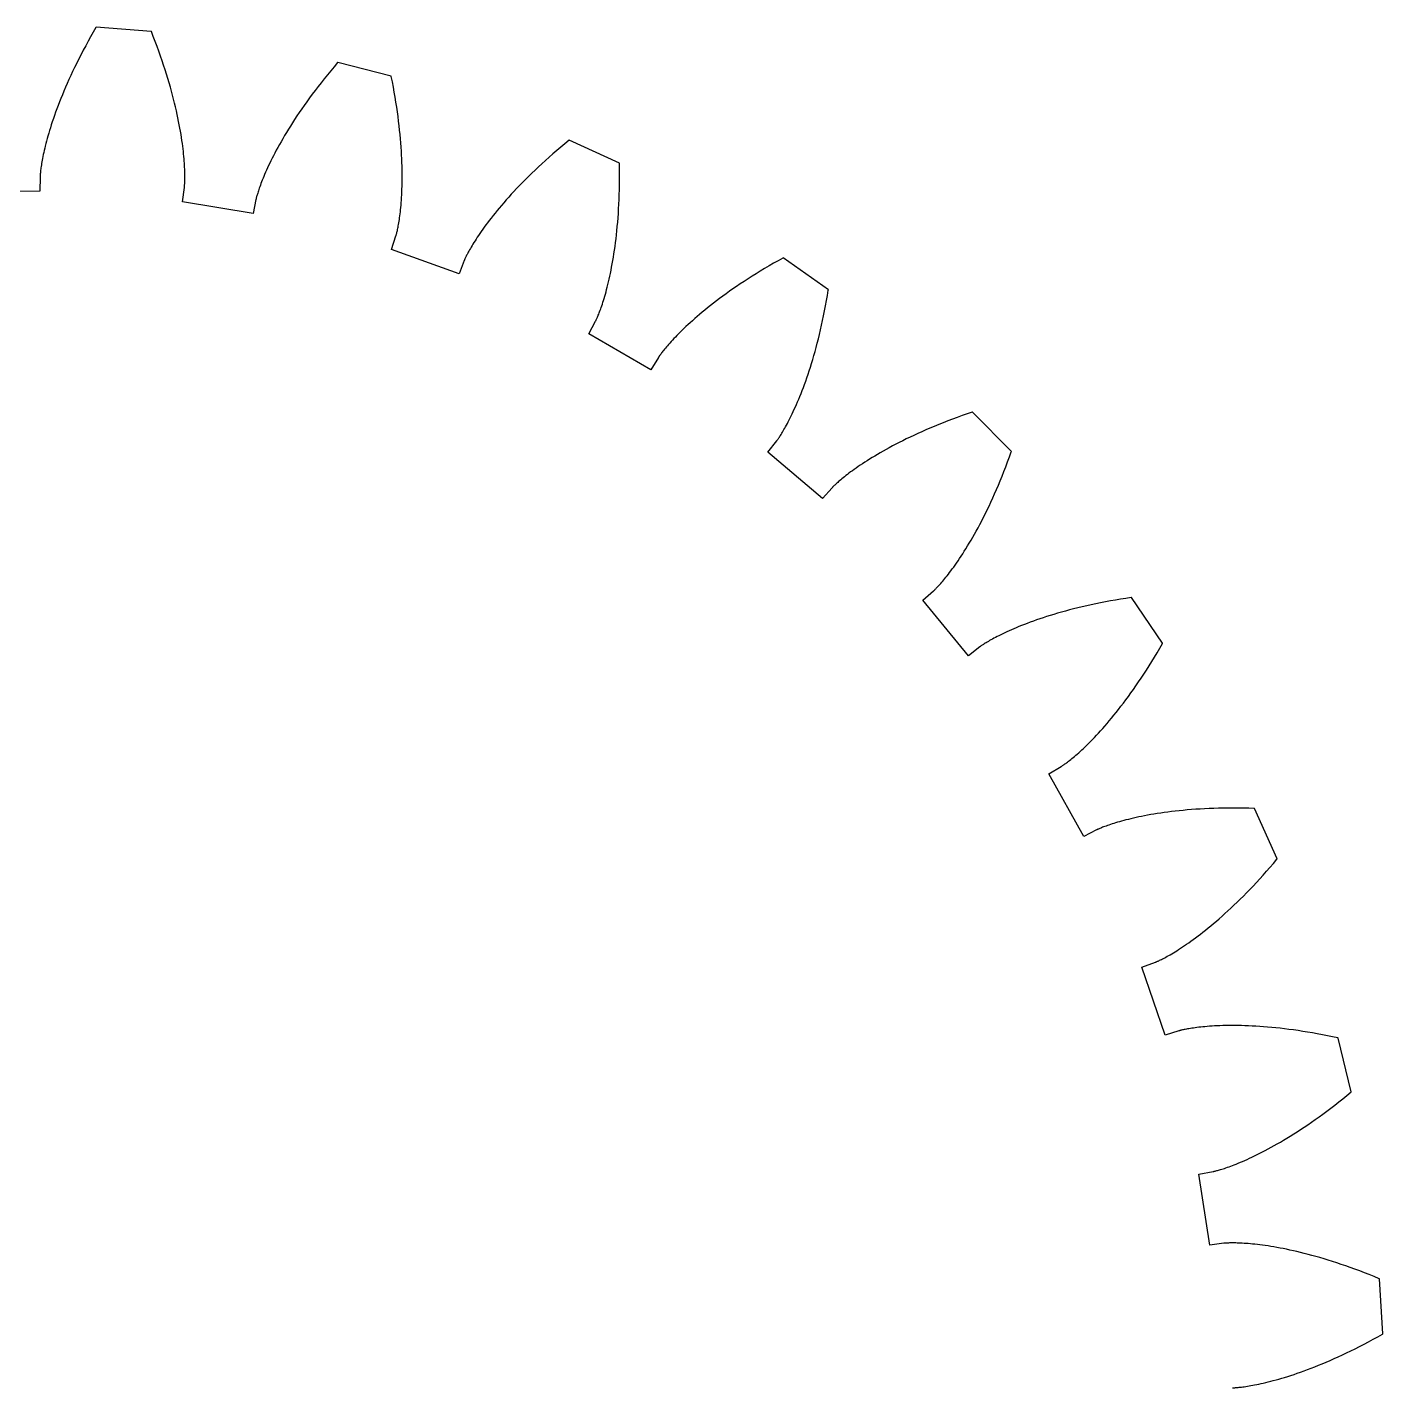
# Model space of a CAD drawing. Header units: metres. Extents: x -37 to 37, y -37 to 36.9.
# Drawn here: x 0.15 to 36.97, y 0 to 36.94 of the extents above; entities that cross this region are included whole.
import ezdxf

# ---------------------------------------------------------------- set-up
doc = ezdxf.new("R2010")
doc.units = ezdxf.units.M
doc.layers.add('1', color=7, linetype='Continuous')

msp = doc.modelspace()

# ---------------------------------------------------------------- linework, layer by layer
at = {"layer": '1'}
for p, q in [((2.017973, 36.944931), (2.013738, 36.937771)), ((3.514806, 36.83268), (2.017973, 36.944931)), ((1.869059, 36.685822), (1.800206, 36.562187)), ((1.940225, 36.811028), (1.869059, 36.685822)), ((2.013738, 36.937771), (1.940225, 36.811028)), ((3.517926, 36.82497), (3.514806, 36.83268)), ((3.571713, 36.688675), (3.517926, 36.82497)), ((3.62341, 36.554256), (3.571713, 36.688675)), ((1.66931, 36.319759), (1.6072, 36.201023)), ((1.733634, 36.440159), (1.66931, 36.319759)), ((1.800206, 36.562187), (1.733634, 36.440159)), ((3.673054, 36.421738), (3.62341, 36.554256)), ((3.72068, 36.291142), (3.673054, 36.421738)), ((3.766328, 36.162498), (3.72068, 36.291142)), ((1.433812, 35.855083), (1.380215, 35.74329)), ((1.489486, 35.968658), (1.433812, 35.855083)), ((1.54727, 36.083981), (1.489486, 35.968658)), ((1.6072, 36.201023), (1.54727, 36.083981)), ((3.810034, 36.035828), (3.766328, 36.162498)), ((3.851837, 35.911156), (3.810034, 36.035828)), ((3.891775, 35.788502), (3.851837, 35.911156)), ((8.481907, 35.87302), (8.389528, 35.762535)), ((8.57687, 35.9846), (8.481907, 35.87302)), ((8.582315, 35.990887), (8.57687, 35.9846)), ((10.03505, 35.613171), (8.582315, 35.990887)), ((1.279106, 35.525135), (1.231523, 35.418835)), ((1.328658, 35.633297), (1.279106, 35.525135)), ((1.380215, 35.74329), (1.328658, 35.633297)), ((3.929887, 35.667896), (3.891775, 35.788502)), ((3.966211, 35.549358), (3.929887, 35.667896)), ((4.000786, 35.432907), (3.966211, 35.549358)), ((8.212415, 35.544998), (8.127626, 35.438023)), ((8.299706, 35.653183), (8.212415, 35.544998)), ((8.389528, 35.762535), (8.299706, 35.653183)), ((10.036743, 35.605026), (10.03505, 35.613171)), ((10.065331, 35.461323), (10.036743, 35.605026)), ((1.100224, 35.111328), (1.060152, 35.012714)), ((1.142119, 35.211906), (1.100224, 35.111328)), ((1.185873, 35.314415), (1.142119, 35.211906)), ((1.231523, 35.418835), (1.185873, 35.314415)), ((4.033652, 35.318565), (4.000786, 35.432907)), ((4.064848, 35.206356), (4.033652, 35.318565)), ((4.094414, 35.096298), (4.064848, 35.206356)), ((7.888, 35.124668), (7.812943, 35.022861)), ((7.965448, 35.227821), (7.888, 35.124668)), ((8.045314, 35.332283), (7.965448, 35.227821)), ((8.127626, 35.438023), (8.045314, 35.332283)), ((10.092196, 35.319832), (10.065331, 35.461323)), ((10.117378, 35.18058), (10.092196, 35.319832)), ((10.140921, 35.043579), (10.117378, 35.18058)), ((0.950491, 34.728848), (0.91733, 34.638306)), ((0.985323, 34.821453), (0.950491, 34.728848)), ((1.021864, 34.916077), (0.985323, 34.821453)), ((1.060152, 35.012714), (1.021864, 34.916077)), ((4.12239, 34.988407), (4.094414, 35.096298)), ((4.148815, 34.88271), (4.12239, 34.988407)), ((4.173731, 34.779217), (4.148815, 34.88271)), ((4.197178, 34.677952), (4.173731, 34.779217)), ((7.669876, 34.823414), (7.601808, 34.725842)), ((7.740244, 34.922432), (7.669876, 34.823414)), ((7.812943, 35.022861), (7.740244, 34.922432)), ((10.162865, 34.908852), (10.140921, 35.043579)), ((10.18325, 34.776409), (10.162865, 34.908852)), ((10.202121, 34.646278), (10.18325, 34.776409)), ((0.827483, 34.379185), (0.800617, 34.297054)), ((0.855865, 34.463448), (0.827483, 34.379185)), ((0.885801, 34.549831), (0.855865, 34.463448)), ((0.91733, 34.638306), (0.885801, 34.549831)), ((4.219197, 34.578934), (4.197178, 34.677952)), ((4.239828, 34.482174), (4.219197, 34.578934)), ((4.259114, 34.387695), (4.239828, 34.482174)), ((4.277095, 34.295509), (4.259114, 34.387695)), ((7.411093, 34.442104), (7.351913, 34.350624)), ((7.472448, 34.535156), (7.411093, 34.442104)), ((7.536009, 34.629745), (7.472448, 34.535156)), ((7.601808, 34.725842), (7.536009, 34.629745)), ((10.219517, 34.518467), (10.202121, 34.646278)), ((10.235481, 34.392994), (10.219517, 34.518467)), ((10.250055, 34.269871), (10.235481, 34.392994)), ((0.707509, 33.990295), (0.687621, 33.919132)), ((0.728712, 34.063686), (0.707509, 33.990295)), ((0.751271, 34.13929), (0.728712, 34.063686)), ((0.775226, 34.217083), (0.751271, 34.13929)), ((0.800617, 34.297054), (0.775226, 34.217083)), ((4.293813, 34.205627), (4.277095, 34.295509)), ((4.309309, 34.118073), (4.293813, 34.205627)), ((4.323626, 34.032856), (4.309309, 34.118073)), ((4.336805, 33.949993), (4.323626, 34.032856)), ((7.136291, 34.001026), (7.087495, 33.917858)), ((7.187099, 34.085922), (7.136291, 34.001026)), ((7.239948, 34.172501), (7.187099, 34.085922)), ((7.294876, 34.26075), (7.239948, 34.172501)), ((7.351913, 34.350624), (7.294876, 34.26075)), ((10.263282, 34.14912), (10.250055, 34.269871)), ((10.275203, 34.030746), (10.263282, 34.14912)), ((10.285862, 33.914772), (10.275203, 34.030746)), ((0.620409, 33.657131), (0.606485, 33.597366)), ((0.635443, 33.719204), (0.620409, 33.657131)), ((0.651629, 33.783577), (0.635443, 33.719204)), ((0.669008, 33.850224), (0.651629, 33.783577)), ((0.687621, 33.919132), (0.669008, 33.850224)), ((4.348888, 33.869492), (4.336805, 33.949993)), ((4.35992, 33.791374), (4.348888, 33.869492)), ((4.369939, 33.715641), (4.35992, 33.791374)), ((4.378992, 33.642307), (4.369939, 33.715641)), ((4.387118, 33.571392), (4.378992, 33.642307)), ((6.952825, 33.678944), (6.911726, 33.602936)), ((6.995797, 33.756786), (6.952825, 33.678944)), ((7.040675, 33.836437), (6.995797, 33.756786)), ((7.087495, 33.917858), (7.040675, 33.836437)), ((10.2953, 33.801201), (10.285862, 33.914772)), ((10.303562, 33.690048), (10.2953, 33.801201)), ((10.31069, 33.581329), (10.303562, 33.690048)), ((14.640353, 33.689804), (14.532449, 33.598248)), ((14.750976, 33.782021), (14.640353, 33.689804)), ((14.864336, 33.874851), (14.750976, 33.782021)), ((14.870816, 33.880066), (14.864336, 33.874851)), ((16.232761, 33.249023), (14.870816, 33.880066)), ((0.543927, 33.288078), (0.536606, 33.244865)), ((0.552065, 33.333694), (0.543927, 33.288078)), ((0.561062, 33.381699), (0.552065, 33.333694)), ((0.570961, 33.432083), (0.561062, 33.381699)), ((0.581803, 33.484829), (0.570961, 33.432083)), ((0.59363, 33.539928), (0.581803, 33.484829)), ((0.606485, 33.597366), (0.59363, 33.539928)), ((4.394363, 33.502899), (4.387118, 33.571392)), ((4.400767, 33.436829), (4.394363, 33.502899)), ((4.406375, 33.373211), (4.400767, 33.436829)), ((4.41123, 33.312038), (4.406375, 33.373211)), ((4.415374, 33.253326), (4.41123, 33.312038)), ((4.418851, 33.197079), (4.415374, 33.253326)), ((6.733066, 33.251263), (6.702447, 33.186783)), ((6.76534, 33.31773), (6.733066, 33.251263)), ((6.799308, 33.386154), (6.76534, 33.31773)), ((6.835003, 33.456512), (6.799308, 33.386154)), ((6.872464, 33.528782), (6.835003, 33.456512)), ((6.911726, 33.602936), (6.872464, 33.528782)), ((10.316727, 33.475056), (10.31069, 33.581329)), ((10.321714, 33.371227), (10.316727, 33.475056)), ((10.3257, 33.269871), (10.321714, 33.371227)), ((10.328722, 33.170982), (10.3257, 33.269871)), ((14.224846, 33.32793), (14.127611, 33.239407)), ((14.324717, 33.417271), (14.224846, 33.32793)), ((14.427243, 33.507389), (14.324717, 33.417271)), ((14.532449, 33.598248), (14.427243, 33.507389)), ((0.495471, 32.885509), (0.489607, 32.496311)), ((0.495605, 32.890514), (0.495471, 32.885509)), ((0.495838, 32.89677), (0.495605, 32.890514)), ((0.496239, 32.905529), (0.495838, 32.89677)), ((0.496853, 32.916782), (0.496239, 32.905529)), ((0.497723, 32.930531), (0.496853, 32.916782)), ((0.498893, 32.94677), (0.497723, 32.930531)), ((0.500405, 32.965492), (0.498893, 32.94677)), ((0.502304, 32.986702), (0.500405, 32.965492)), ((0.504634, 33.01038), (0.502304, 32.986702)), ((0.507436, 33.03653), (0.504634, 33.01038)), ((0.510755, 33.06514), (0.507436, 33.03653)), ((0.514634, 33.096207), (0.510755, 33.06514)), ((0.519115, 33.129719), (0.514634, 33.096207)), ((0.524242, 33.165672), (0.519115, 33.129719)), ((0.530058, 33.204056), (0.524242, 33.165672)), ((0.536606, 33.244865), (0.530058, 33.204056)), ((4.421705, 33.143303), (4.418851, 33.197079)), ((4.423978, 33.09201), (4.421705, 33.143303)), ((4.425715, 33.043201), (4.423978, 33.09201)), ((4.426959, 32.99688), (4.425715, 33.043201)), ((4.427753, 32.953056), (4.426959, 32.99688)), ((4.428141, 32.911728), (4.427753, 32.953056)), ((4.428167, 32.872906), (4.428141, 32.911728)), ((6.572875, 32.894936), (6.5514, 32.842831)), ((6.59578, 32.949154), (6.572875, 32.894936)), ((6.620151, 33.00547), (6.59578, 32.949154)), ((6.646027, 33.063858), (6.620151, 33.00547)), ((6.673447, 33.12431), (6.646027, 33.063858)), ((6.702447, 33.186783), (6.673447, 33.12431)), ((10.330829, 33.074577), (10.328722, 33.170982)), ((10.33206, 32.980659), (10.330829, 33.074577)), ((10.332459, 32.88924), (10.33206, 32.980659)), ((10.332073, 32.800327), (10.332459, 32.88924)), ((13.76458, 32.894276), (13.680183, 32.810425)), ((13.851498, 32.979137), (13.76458, 32.894276)), ((13.94096, 33.064972), (13.851498, 32.979137)), ((14.03299, 33.151741), (13.94096, 33.064972)), ((14.127611, 33.239407), (14.03299, 33.151741)), ((16.232973, 33.240707), (16.232761, 33.249023)), ((16.235441, 33.094208), (16.232973, 33.240707)), ((16.23661, 32.950195), (16.235441, 33.094208)), ((16.236523, 32.808681), (16.23661, 32.950195)), ((4.362582, 32.205868), (4.414831, 32.591583)), ((4.414831, 32.591583), (4.415445, 32.596554)), ((4.415445, 32.596554), (4.416148, 32.602776)), ((4.416148, 32.602776), (4.417058, 32.611496)), ((4.417058, 32.611496), (4.418129, 32.622715)), ((4.418129, 32.622715), (4.419319, 32.63644)), ((4.419319, 32.63644), (4.420585, 32.652672)), ((4.420585, 32.652672), (4.421882, 32.671413)), ((4.421882, 32.671413), (4.423166, 32.692665)), ((4.423166, 32.692665), (4.424395, 32.716427)), ((4.424395, 32.716427), (4.425524, 32.742702)), ((4.425524, 32.742702), (4.426509, 32.771484)), ((4.426509, 32.771484), (4.427308, 32.802784)), ((4.427308, 32.802784), (4.427875, 32.836594)), ((4.427875, 32.836594), (4.428167, 32.872906)), ((6.437777, 32.539082), (6.426312, 32.504623)), ((6.450353, 32.575809), (6.437777, 32.539082)), ((6.464082, 32.614792), (6.450353, 32.575809)), ((6.479002, 32.656006), (6.464082, 32.614792)), ((6.495154, 32.699436), (6.479002, 32.656006)), ((6.512578, 32.745064), (6.495154, 32.699436)), ((6.531313, 32.792866), (6.512578, 32.745064)), ((6.5514, 32.842831), (6.531313, 32.792866)), ((10.323537, 32.469841), (10.326632, 32.548676)), ((10.326632, 32.548676), (10.329116, 32.630035)), ((10.329116, 32.630035), (10.330944, 32.713921)), ((10.330944, 32.713921), (10.332073, 32.800327)), ((13.441871, 32.565304), (13.367307, 32.485859)), ((13.518853, 32.645901), (13.441871, 32.565304)), ((13.598283, 32.727623), (13.518853, 32.645901)), ((13.680183, 32.810425), (13.598283, 32.727623)), ((16.22917, 32.399246), (16.232759, 32.533199)), ((16.232759, 32.533199), (16.235226, 32.669682)), ((16.235226, 32.669682), (16.236523, 32.808681)), ((0.489607, 32.496311), (-1.458106, 32.467274)), ((6.284179, 31.886662), (4.362582, 32.205868)), ((6.359442, 32.268555), (6.284179, 31.886662)), ((6.360468, 32.27346), (6.359442, 32.268555)), ((6.361814, 32.279575), (6.360468, 32.27346)), ((6.363773, 32.28812), (6.361814, 32.279575)), ((6.366386, 32.29908), (6.363773, 32.28812)), ((6.369697, 32.312454), (6.366386, 32.29908)), ((6.373747, 32.32822), (6.369697, 32.312454)), ((6.378579, 32.346375), (6.373747, 32.32822)), ((6.384234, 32.366901), (6.378579, 32.346375)), ((6.390754, 32.389786), (6.384234, 32.366901)), ((6.398181, 32.415012), (6.390754, 32.389786)), ((6.406555, 32.44257), (6.398181, 32.415012)), ((6.415919, 32.472446), (6.406555, 32.44257)), ((6.426312, 32.504623), (6.415919, 32.472446)), ((10.300422, 32.113701), (10.305917, 32.179852)), ((10.305917, 32.179852), (10.311019, 32.248535)), ((10.311019, 32.248535), (10.315685, 32.319763)), ((10.315685, 32.319763), (10.319873, 32.393536)), ((10.319873, 32.393536), (10.323537, 32.469841)), ((13.092727, 32.180382), (13.029865, 32.107262)), ((13.157876, 32.254837), (13.092727, 32.180382)), ((13.225336, 32.330589), (13.157876, 32.254837)), ((13.295138, 32.407612), (13.225336, 32.330589)), ((13.367307, 32.485859), (13.295138, 32.407612)), ((16.218796, 32.138973), (16.224501, 32.267838)), ((16.224501, 32.267838), (16.22917, 32.399246)), ((10.261689, 31.770277), (10.268612, 31.821154)), ((10.268612, 31.821154), (10.275406, 31.874575)), ((10.275406, 31.874575), (10.282028, 31.930538)), ((10.282028, 31.930538), (10.288434, 31.989046)), ((10.288434, 31.989046), (10.29458, 32.050102)), ((10.29458, 32.050102), (10.300422, 32.113701)), ((12.800689, 31.828783), (12.748816, 31.762831)), ((12.854699, 31.896233), (12.800689, 31.828783)), ((12.910879, 31.965153), (12.854699, 31.896233)), ((12.969258, 32.035507), (12.910879, 31.965153)), ((13.029865, 32.107262), (12.969258, 32.035507)), ((16.195908, 31.767746), (16.204454, 31.888922)), ((16.204454, 31.888922), (16.212099, 32.012665)), ((16.212099, 32.012665), (16.218796, 32.138973)), ((10.195037, 31.400656), (10.200839, 31.426306)), ((10.200839, 31.426306), (10.206947, 31.454451)), ((10.206947, 31.454451), (10.213323, 31.485106)), ((10.213323, 31.485106), (10.219916, 31.518269)), ((10.219916, 31.518269), (10.226688, 31.553947)), ((10.226688, 31.553947), (10.233595, 31.592152)), ((10.233595, 31.592152), (10.240593, 31.632883)), ((10.240593, 31.632883), (10.247636, 31.676144)), ((10.247636, 31.676144), (10.254683, 31.721941)), ((10.254683, 31.721941), (10.261689, 31.770277)), ((12.520466, 31.456686), (12.480777, 31.400394)), ((12.562106, 31.514662), (12.520466, 31.456686)), ((12.60573, 31.574299), (12.562106, 31.514662)), ((12.651369, 31.635561), (12.60573, 31.574299)), ((12.699054, 31.698414), (12.651369, 31.635561)), ((12.748816, 31.762831), (12.699054, 31.698414)), ((16.153572, 31.308863), (16.165289, 31.419703)), ((16.165289, 31.419703), (16.176281, 31.533133)), ((16.176281, 31.533133), (16.186501, 31.649149)), ((16.186501, 31.649149), (16.195908, 31.767746)), ((10.043053, 30.909338), (10.163335, 31.279528)), ((10.163335, 31.279528), (10.164826, 31.284309)), ((10.164826, 31.284309), (10.16663, 31.290304)), ((10.16663, 31.290304), (10.169081, 31.298721)), ((10.169081, 31.298721), (10.172138, 31.309568)), ((10.172138, 31.309568), (10.17576, 31.322861)), ((10.17576, 31.322861), (10.179903, 31.338604)), ((10.179903, 31.338604), (10.184525, 31.356813)), ((10.184525, 31.356813), (10.189585, 31.377495)), ((10.189585, 31.377495), (10.195037, 31.400656)), ((12.254776, 31.055967), (12.229486, 31.014185)), ((12.281746, 31.099659), (12.254776, 31.055967)), ((12.310431, 31.145235), (12.281746, 31.099659)), ((12.340865, 31.192665), (12.310431, 31.145235)), ((12.373082, 31.241922), (12.340865, 31.192665)), ((12.407118, 31.292984), (12.373082, 31.241922)), ((12.443004, 31.345814), (12.407118, 31.292984)), ((12.480777, 31.400394), (12.443004, 31.345814)), ((16.114504, 30.991924), (16.128136, 31.094973)), ((16.128136, 31.094973), (16.141172, 31.200619)), ((16.141172, 31.200619), (16.153572, 31.308863)), ((11.876774, 30.252144), (10.043053, 30.909338)), ((12.043747, 30.670614), (12.036946, 30.655823)), ((12.051743, 30.687614), (12.043747, 30.670614)), ((12.060972, 30.7068), (12.051743, 30.687614)), ((12.071473, 30.728153), (12.060972, 30.7068)), ((12.083284, 30.75165), (12.071473, 30.728153)), ((12.096445, 30.777267), (12.083284, 30.75165)), ((12.110993, 30.804993), (12.096445, 30.777267)), ((12.126965, 30.834795), (12.110993, 30.804993)), ((12.144398, 30.866653), (12.126965, 30.834795)), ((12.16333, 30.900547), (12.144398, 30.866653)), ((12.183799, 30.936451), (12.16333, 30.900547)), ((12.205837, 30.974337), (12.183799, 30.936451)), ((12.229486, 31.014185), (12.205837, 30.974337)), ((16.054945, 30.605785), (16.070503, 30.698414)), ((16.070503, 30.698414), (16.085644, 30.793644)), ((16.085644, 30.793644), (16.100327, 30.891485)), ((16.100327, 30.891485), (16.114504, 30.991924)), ((20.674047, 30.67634), (20.545933, 30.605242)), ((20.681355, 30.680313), (20.674047, 30.67634)), ((21.908735, 29.816225), (20.681355, 30.680313)), ((12.019018, 30.614462), (11.876774, 30.252144)), ((12.020903, 30.619102), (12.019018, 30.614462)), ((12.023319, 30.62488), (12.020903, 30.619102)), ((12.026772, 30.632936), (12.023319, 30.62488)), ((12.031301, 30.643257), (12.026772, 30.632936)), ((12.036946, 30.655823), (12.031301, 30.643257)), ((15.989441, 30.261322), (16.006218, 30.343533)), ((16.006218, 30.343533), (16.022758, 30.428347)), ((16.022758, 30.428347), (16.039015, 30.515762)), ((16.039015, 30.515762), (16.054945, 30.605785)), ((20.061396, 30.322466), (19.947178, 30.252392)), ((20.178366, 30.39283), (20.061396, 30.322466)), ((20.298105, 30.463442), (20.178366, 30.39283)), ((20.420622, 30.53426), (20.298105, 30.463442)), ((20.545933, 30.605242), (20.420622, 30.53426)), ((15.903516, 29.889185), (15.920826, 29.958435)), ((15.920826, 29.958435), (15.938118, 30.030272)), ((15.938118, 30.030272), (15.955348, 30.104696)), ((15.955348, 30.104696), (15.972469, 30.181711)), ((15.972469, 30.181711), (15.989441, 30.261322)), ((19.51755, 29.975872), (19.416878, 29.907892)), ((19.620901, 30.044352), (19.51755, 29.975872)), ((19.726946, 30.113295), (19.620901, 30.044352)), ((19.835699, 30.182655), (19.726946, 30.113295)), ((19.947178, 30.252392), (19.835699, 30.182655)), ((15.801702, 29.52759), (15.81821, 29.581472)), ((15.81821, 29.581472), (15.83496, 29.637897)), ((15.83496, 29.637897), (15.85191, 29.696875)), ((15.85191, 29.696875), (15.869013, 29.758408)), ((15.869013, 29.758408), (15.886231, 29.822512)), ((15.886231, 29.822512), (15.903516, 29.889185)), ((18.953062, 29.576975), (18.868082, 29.512871)), ((19.040613, 29.641827), (18.953062, 29.576975)), ((19.130751, 29.707384), (19.040613, 29.641827)), ((19.223495, 29.773609), (19.130751, 29.707384)), ((19.318865, 29.840458), (19.223495, 29.773609)), ((19.416878, 29.907892), (19.318865, 29.840458)), ((21.859165, 29.521513), (21.883728, 29.66342)), ((21.883728, 29.66342), (21.907459, 29.808006)), ((21.907459, 29.808006), (21.908735, 29.816225)), ((15.671073, 29.155466), (15.683483, 29.186918)), ((15.683483, 29.186918), (15.696517, 29.220816)), ((15.696517, 29.220816), (15.710134, 29.257172)), ((15.710134, 29.257172), (15.724292, 29.296)), ((15.724292, 29.296), (15.738947, 29.337307)), ((15.738947, 29.337307), (15.754059, 29.381111)), ((15.754059, 29.381111), (15.769583, 29.427418)), ((15.769583, 29.427418), (15.785478, 29.47624)), ((15.785478, 29.47624), (15.801702, 29.52759)), ((18.480997, 29.204933), (18.410994, 29.146133)), ((18.553442, 29.264713), (18.480997, 29.204933)), ((18.628349, 29.325432), (18.553442, 29.264713)), ((18.705748, 29.387062), (18.628349, 29.325432)), ((18.785648, 29.449551), (18.705748, 29.387062)), ((18.868082, 29.512871), (18.785648, 29.449551)), ((21.780918, 29.111906), (21.807714, 29.245752)), ((21.807714, 29.245752), (21.833811, 29.38229)), ((21.833811, 29.38229), (21.859165, 29.521513)), ((15.400733, 28.619354), (15.585181, 28.962116)), ((15.585181, 28.962116), (15.587503, 28.966555)), ((15.587503, 28.966555), (15.590348, 28.972134)), ((15.590348, 28.972134), (15.594263, 28.979977)), ((15.594263, 28.979977), (15.599208, 28.990105)), ((15.599208, 28.990105), (15.605145, 29.002535)), ((15.605145, 29.002535), (15.612033, 29.017286)), ((15.612033, 29.017286), (15.619832, 29.034376)), ((15.619832, 29.034376), (15.628503, 29.053823)), ((15.628503, 29.053823), (15.638002, 29.075638)), ((15.638002, 29.075638), (15.648292, 29.09984)), ((15.648292, 29.09984), (15.659328, 29.126442)), ((15.659328, 29.126442), (15.671073, 29.155466)), ((18.096804, 28.868176), (18.040958, 28.816048)), ((18.154945, 28.921505), (18.096804, 28.868176)), ((18.21541, 28.976002), (18.154945, 28.921505)), ((18.278223, 29.03163), (18.21541, 28.976002)), ((18.34341, 29.088354), (18.278223, 29.03163)), ((18.410994, 29.146133), (18.34341, 29.088354)), ((21.696787, 28.726507), (21.72541, 28.852282)), ((21.72541, 28.852282), (21.753468, 28.980747)), ((21.753468, 28.980747), (21.780918, 29.111906)), ((17.087637, 27.6453), (15.400733, 28.619354)), ((17.712208, 28.487839), (17.673794, 28.446606)), ((17.752703, 28.530554), (17.712208, 28.487839)), ((17.795307, 28.574717), (17.752703, 28.530554)), ((17.84005, 28.620291), (17.795307, 28.574717)), ((17.886961, 28.66725), (17.84005, 28.620291)), ((17.936064, 28.715549), (17.886961, 28.66725)), ((17.987387, 28.76516), (17.936064, 28.715549)), ((18.040958, 28.816048), (17.987387, 28.76516)), ((21.607983, 28.365335), (21.638029, 28.483036)), ((21.638029, 28.483036), (21.667645, 28.603426)), ((21.667645, 28.603426), (21.696787, 28.726507)), ((17.364202, 28.078896), (17.350058, 28.059761)), ((17.38002, 28.099905), (17.364202, 28.078896)), ((17.397543, 28.122763), (17.38002, 28.099905)), ((17.416807, 28.147444), (17.397543, 28.122763)), ((17.437843, 28.173914), (17.416807, 28.147444)), ((17.460686, 28.202148), (17.437843, 28.173914)), ((17.485365, 28.232117), (17.460686, 28.202148)), ((17.511915, 28.263788), (17.485365, 28.232117)), ((17.540365, 28.297131), (17.511915, 28.263788)), ((17.570747, 28.332117), (17.540365, 28.297131)), ((17.603092, 28.368711), (17.570747, 28.332117)), ((17.637432, 28.406885), (17.603092, 28.368711)), ((17.673794, 28.446606), (17.637432, 28.406885)), ((21.515709, 28.028351), (21.546778, 28.137995)), ((21.546778, 28.137995), (21.577551, 28.250322)), ((21.577551, 28.250322), (21.607983, 28.365335)), ((17.29229, 27.976398), (17.087637, 27.6453)), ((17.294973, 27.980627), (17.29229, 27.976398)), ((17.298382, 27.98588), (17.294973, 27.980627)), ((17.303219, 27.993191), (17.298382, 27.98588)), ((17.309517, 28.002537), (17.303219, 27.993191)), ((17.317314, 28.013893), (17.309517, 28.002537)), ((17.326649, 28.027233), (17.317314, 28.013893)), ((17.337551, 28.04253), (17.326649, 28.027233)), ((17.350058, 28.059761), (17.337551, 28.04253)), ((21.389359, 27.616516), (21.421169, 27.715473)), ((21.421169, 27.715473), (21.45286, 27.817093)), ((21.45286, 27.817093), (21.484388, 27.921385)), ((21.484388, 27.921385), (21.515709, 28.028351)), ((21.293655, 27.335579), (21.325556, 27.426575)), ((21.325556, 27.426575), (21.357475, 27.520222)), ((21.357475, 27.520222), (21.389359, 27.616516)), ((21.135851, 26.919985), (21.167038, 26.997879)), ((21.167038, 26.997879), (21.198456, 27.078377)), ((21.198456, 27.078377), (21.230059, 27.161486)), ((21.230059, 27.161486), (21.261808, 27.247217)), ((21.261808, 27.247217), (21.293655, 27.335579)), ((20.984859, 26.56917), (21.014256, 26.634216)), ((21.014256, 26.634216), (21.044096, 26.701811)), ((21.044096, 26.701811), (21.074339, 26.771963)), ((21.074339, 26.771963), (21.104937, 26.844683)), ((21.104937, 26.844683), (21.135851, 26.919985)), ((20.794983, 26.183939), (20.820116, 26.231567)), ((20.820116, 26.231567), (20.84598, 26.281635)), ((20.84598, 26.281635), (20.872536, 26.334164)), ((20.872536, 26.334164), (20.899744, 26.389166)), ((20.899744, 26.389166), (20.927559, 26.446655)), ((20.927559, 26.446655), (20.955948, 26.506657)), ((20.955948, 26.506657), (20.984859, 26.56917)), ((25.153288, 26.253073), (25.028393, 26.204519)), ((25.280943, 26.301418), (25.153288, 26.253073)), ((25.411366, 26.349518), (25.280943, 26.301418)), ((25.544559, 26.397322), (25.411366, 26.349518)), ((25.680531, 26.444786), (25.544559, 26.397322)), ((25.819281, 26.491867), (25.680531, 26.444786)), ((25.827181, 26.494471), (25.819281, 26.491867)), ((26.880547, 25.425112), (25.827181, 26.494471)), ((20.592793, 25.838083), (20.608402, 25.862288)), ((20.608402, 25.862288), (20.625141, 25.888748)), ((20.625141, 25.888748), (20.642967, 25.917479)), ((20.642967, 25.917479), (20.661844, 25.948503)), ((20.661844, 25.948503), (20.681734, 25.981844)), ((20.681734, 25.981844), (20.702599, 26.017521)), ((20.702599, 26.017521), (20.724392, 26.055548)), ((20.724392, 26.055548), (20.747084, 26.095949)), ((20.747084, 26.095949), (20.770626, 26.138739)), ((20.770626, 26.138739), (20.794983, 26.183939)), ((24.23085, 25.862648), (24.127771, 25.814049)), ((24.336622, 25.911394), (24.23085, 25.862648)), ((24.445101, 25.960245), (24.336622, 25.911394)), ((24.556295, 26.009155), (24.445101, 25.960245)), ((24.670214, 26.058083), (24.556295, 26.009155)), ((24.786863, 26.106981), (24.670214, 26.058083)), ((24.906254, 26.155809), (24.786863, 26.106981)), ((25.028393, 26.204519), (24.906254, 26.155809)), ((20.263418, 25.409521), (20.506105, 25.713842)), ((20.506105, 25.713842), (20.509184, 25.717794)), ((20.509184, 25.717794), (20.512978, 25.722775)), ((20.512978, 25.722775), (20.51823, 25.729794)), ((20.51823, 25.729794), (20.524904, 25.738874)), ((20.524904, 25.738874), (20.532965, 25.750046)), ((20.532965, 25.750046), (20.542376, 25.76333)), ((20.542376, 25.76333), (20.553102, 25.778753)), ((20.553102, 25.778753), (20.565105, 25.796339)), ((20.565105, 25.796339), (20.578348, 25.816107)), ((20.578348, 25.816107), (20.592793, 25.838083)), ((23.565245, 25.527943), (23.480698, 25.481573)), ((23.652401, 25.57476), (23.565245, 25.527943)), ((23.742178, 25.621979), (23.652401, 25.57476)), ((23.834593, 25.669561), (23.742178, 25.621979)), ((23.929653, 25.717463), (23.834593, 25.669561)), ((24.027376, 25.765638), (23.929653, 25.717463)), ((24.127771, 25.814049), (24.027376, 25.765638)), ((21.749292, 24.149914), (20.263418, 25.409521)), ((22.896338, 25.131626), (22.834541, 25.09112)), ((22.960594, 25.172945), (22.896338, 25.131626)), ((23.027323, 25.215034), (22.960594, 25.172945)), ((23.096546, 25.25786), (23.027323, 25.215034)), ((23.168285, 25.301378), (23.096546, 25.25786)), ((23.242552, 25.345551), (23.168285, 25.301378)), ((23.319366, 25.390335), (23.242552, 25.345551)), ((23.398743, 25.43569), (23.319366, 25.390335)), ((23.480698, 25.481573), (23.398743, 25.43569)), ((26.729345, 25.011528), (26.77915, 25.143988)), ((26.77915, 25.143988), (26.828657, 25.279228)), ((26.828657, 25.279228), (26.877823, 25.417253)), ((26.877823, 25.417253), (26.880547, 25.425112)), ((22.385635, 24.769663), (22.347275, 24.739431)), ((22.426237, 24.80109), (22.385635, 24.769663)), ((22.469107, 24.833681), (22.426237, 24.80109)), ((22.514267, 24.867393), (22.469107, 24.833681)), ((22.561737, 24.902189), (22.514267, 24.867393)), ((22.611544, 24.938036), (22.561737, 24.902189)), ((22.663704, 24.974888), (22.611544, 24.938036)), ((22.718246, 25.012716), (22.663704, 24.974888)), ((22.775185, 25.051472), (22.718246, 25.012716)), ((22.834541, 25.09112), (22.775185, 25.051472)), ((26.578594, 24.630783), (26.629023, 24.754932)), ((26.629023, 24.754932), (26.679287, 24.881845)), ((26.679287, 24.881845), (26.729345, 25.011528)), ((22.009775, 24.43915), (21.749292, 24.149914)), ((22.01317, 24.442831), (22.009775, 24.43915)), ((22.017464, 24.447392), (22.01317, 24.442831)), ((22.023527, 24.453722), (22.017464, 24.447392)), ((22.031393, 24.461792), (22.023527, 24.453722)), ((22.041094, 24.471573), (22.031393, 24.461792)), ((22.052658, 24.483032), (22.041094, 24.471573)), ((22.066118, 24.496138), (22.052658, 24.483032)), ((22.081501, 24.510859), (22.066118, 24.496138)), ((22.098833, 24.527159), (22.081501, 24.510859)), ((22.118149, 24.545006), (22.098833, 24.527159)), ((22.139471, 24.564367), (22.118149, 24.545006)), ((22.162834, 24.585213), (22.139471, 24.564367)), ((22.188259, 24.607502), (22.162834, 24.585213)), ((22.215775, 24.631205), (22.188259, 24.607502)), ((22.245409, 24.656284), (22.215775, 24.631205)), ((22.277187, 24.682707), (22.245409, 24.656284)), ((22.311134, 24.710432), (22.277187, 24.682707)), ((22.347275, 24.739431), (22.311134, 24.710432)), ((26.426777, 24.274851), (26.477428, 24.390751)), ((26.477428, 24.390751), (26.528049, 24.509394)), ((26.528049, 24.509394), (26.578594, 24.630783)), ((26.275082, 23.943508), (26.32556, 24.051239)), ((26.32556, 24.051239), (26.376141, 24.161684)), ((26.376141, 24.161684), (26.426777, 24.274851)), ((26.124683, 23.636492), (26.174601, 23.736147)), ((26.174601, 23.736147), (26.224747, 23.838482)), ((26.224747, 23.838482), (26.275082, 23.943508)), ((25.928177, 23.264437), (25.976744, 23.353491)), ((25.976744, 23.353491), (26.025713, 23.445177)), ((26.025713, 23.445177), (26.075039, 23.539507)), ((26.075039, 23.539507), (26.124683, 23.636492)), ((25.69282, 22.858086), (25.738754, 22.934217)), ((25.738754, 22.934217), (25.785301, 23.012901)), ((25.785301, 23.012901), (25.832415, 23.094156)), ((25.832415, 23.094156), (25.880051, 23.177994)), ((25.880051, 23.177994), (25.928177, 23.264437)), ((25.473703, 22.515135), (25.515985, 22.57876)), ((25.515985, 22.57876), (25.559076, 22.644848)), ((25.559076, 22.644848), (25.60294, 22.713419)), ((25.60294, 22.713419), (25.647533, 22.784492)), ((25.647533, 22.784492), (25.69282, 22.858086)), ((25.203745, 22.137087), (25.239252, 22.184029)), ((25.239252, 22.184029), (25.275845, 22.23329)), ((25.275845, 22.23329), (25.313478, 22.284889)), ((25.313478, 22.284889), (25.352123, 22.338856)), ((25.352123, 22.338856), (25.391733, 22.395203)), ((25.391733, 22.395203), (25.432272, 22.453955)), ((25.432272, 22.453955), (25.473703, 22.515135)), ((24.916302, 21.789946), (24.938972, 21.815031)), ((24.938972, 21.815031), (24.963085, 21.842186)), ((24.963085, 21.842186), (24.988609, 21.871439)), ((24.988609, 21.871439), (25.015507, 21.902817)), ((25.015507, 21.902817), (25.043741, 21.936342)), ((25.043741, 21.936342), (25.073282, 21.972042)), ((25.073282, 21.972042), (25.104086, 22.009941)), ((25.104086, 22.009941), (25.136124, 22.050066)), ((25.136124, 22.050066), (25.169355, 22.09244)), ((25.169355, 22.09244), (25.203745, 22.137087)), ((24.474823, 21.383009), (24.767948, 21.639105)), ((24.767948, 21.639105), (24.771683, 21.642445)), ((24.771683, 21.642445), (24.776306, 21.646667)), ((24.776306, 21.646667), (24.782726, 21.652636)), ((24.782726, 21.652636), (24.790915, 21.660379)), ((24.790915, 21.660379), (24.80084, 21.669931)), ((24.80084, 21.669931), (24.812473, 21.681322)), ((24.812473, 21.681322), (24.825781, 21.694582)), ((24.825781, 21.694582), (24.840731, 21.70974)), ((24.840731, 21.70974), (24.85729, 21.726828)), ((24.85729, 21.726828), (24.875427, 21.745871)), ((24.875427, 21.745871), (24.895107, 21.766899)), ((24.895107, 21.766899), (24.916302, 21.789946)), ((29.989731, 21.43437), (29.847469, 21.411947)), ((30.134659, 21.455919), (29.989731, 21.43437)), ((30.142897, 21.457071), (30.134659, 21.455919)), ((30.988394, 20.216814), (30.142897, 21.457071)), ((25.711905, 19.878328), (24.474823, 21.383009)), ((28.241877, 21.061319), (28.137123, 21.031366)), ((28.349302, 21.091024), (28.241877, 21.061319)), ((28.459404, 21.12044), (28.349302, 21.091024)), ((28.57218, 21.149515), (28.459404, 21.12044)), ((28.687639, 21.178209), (28.57218, 21.149515)), ((28.805779, 21.20648), (28.687639, 21.178209)), ((28.926601, 21.23428), (28.805779, 21.20648)), ((29.050108, 21.261564), (28.926601, 21.23428)), ((29.1763, 21.28829), (29.050108, 21.261564)), ((29.305172, 21.314409), (29.1763, 21.28829)), ((29.436729, 21.33988), (29.305172, 21.314409)), ((29.570967, 21.364656), (29.436729, 21.33988)), ((29.70788, 21.388693), (29.570967, 21.364656)), ((29.847469, 21.411947), (29.70788, 21.388693)), ((27.159582, 20.69813), (27.086409, 20.668633)), ((27.23534, 20.727907), (27.159582, 20.69813)), ((27.313696, 20.757917), (27.23534, 20.727907)), ((27.394657, 20.788118), (27.313696, 20.757917)), ((27.478233, 20.818466), (27.394657, 20.788118)), ((27.564432, 20.848919), (27.478233, 20.818466)), ((27.653263, 20.879433), (27.564432, 20.848919)), ((27.74473, 20.90996), (27.653263, 20.879433)), ((27.838846, 20.940464), (27.74473, 20.90996)), ((27.935612, 20.970892), (27.838846, 20.940464)), ((28.035036, 21.001209), (27.935612, 20.970892)), ((28.137123, 21.031366), (28.035036, 21.001209)), ((26.364801, 20.329517), (26.32645, 20.308298)), ((26.40554, 20.351597), (26.364801, 20.329517)), ((26.448681, 20.374493), (26.40554, 20.351597)), ((26.494244, 20.398167), (26.448681, 20.374493)), ((26.542244, 20.422579), (26.494244, 20.398167)), ((26.592695, 20.447685), (26.542244, 20.422579)), ((26.645618, 20.473446), (26.592695, 20.447685)), ((26.701025, 20.499823), (26.645618, 20.473446)), ((26.758926, 20.52677), (26.701025, 20.499823)), ((26.819347, 20.554251), (26.758926, 20.52677)), ((26.88229, 20.582216), (26.819347, 20.554251)), ((26.947773, 20.61063), (26.88229, 20.582216)), ((27.015808, 20.63945), (26.947773, 20.61063)), ((27.086409, 20.668633), (27.015808, 20.63945)), ((26.019848, 20.116404), (25.711905, 19.878328)), ((26.023846, 20.119421), (26.019848, 20.116404)), ((26.028883, 20.12314), (26.023846, 20.119421)), ((26.03598, 20.128286), (26.028883, 20.12314)), ((26.04516, 20.134823), (26.03598, 20.128286)), ((26.056452, 20.142714), (26.04516, 20.134823)), ((26.069876, 20.151924), (26.056452, 20.142714)), ((26.085459, 20.162416), (26.069876, 20.151924)), ((26.103224, 20.174154), (26.085459, 20.162416)), ((26.123188, 20.187098), (26.103224, 20.174154)), ((26.14538, 20.201208), (26.123188, 20.187098)), ((26.169817, 20.216452), (26.14538, 20.201208)), ((26.196526, 20.23279), (26.169817, 20.216452)), ((26.225523, 20.250181), (26.196526, 20.23279)), ((26.256828, 20.268589), (26.225523, 20.250181)), ((26.290464, 20.287975), (26.256828, 20.268589)), ((26.32645, 20.308298), (26.290464, 20.287975)), ((30.765774, 19.836874), (30.83843, 19.958311)), ((30.83843, 19.958311), (30.911289, 20.082539)), ((30.911289, 20.082539), (30.984312, 20.209568)), ((30.984312, 20.209568), (30.988394, 20.216814)), ((30.549461, 19.489166), (30.621246, 19.602316)), ((30.621246, 19.602316), (30.693365, 19.718214)), ((30.693365, 19.718214), (30.765774, 19.836874)), ((30.336529, 19.166061), (30.407061, 19.271055)), ((30.407061, 19.271055), (30.478052, 19.378752)), ((30.478052, 19.378752), (30.549461, 19.489166)), ((30.05983, 18.772779), (30.128107, 18.86713)), ((30.128107, 18.86713), (30.197012, 18.964115)), ((30.197012, 18.964115), (30.266499, 19.063753)), ((30.266499, 19.063753), (30.336529, 19.166061)), ((29.793766, 18.421333), (29.859144, 18.505339)), ((29.859144, 18.505339), (29.925306, 18.591902)), ((29.925306, 18.591902), (29.992216, 18.681042)), ((29.992216, 18.681042), (30.05983, 18.772779)), ((29.480032, 18.038933), (29.540897, 18.110468)), ((29.540897, 18.110468), (29.602737, 18.184452)), ((29.602737, 18.184452), (29.665527, 18.260912)), ((29.665527, 18.260912), (29.729212, 18.339865)), ((29.729212, 18.339865), (29.793766, 18.421333)), ((29.191725, 17.717186), (29.247126, 17.776825)), ((29.247126, 17.776825), (29.303696, 17.838793)), ((29.303696, 17.838793), (29.361393, 17.903118)), ((29.361393, 17.903118), (29.420185, 17.969822)), ((29.420185, 17.969822), (29.480032, 18.038933)), ((28.839558, 17.362814), (28.885801, 17.406866)), ((28.885801, 17.406866), (28.93346, 17.453064)), ((28.93346, 17.453064), (28.982494, 17.501434)), ((28.982494, 17.501434), (29.032873, 17.552004)), ((29.032873, 17.552004), (29.084562, 17.604801)), ((29.084562, 17.604801), (29.137526, 17.659855)), ((29.137526, 17.659855), (29.191725, 17.717186)), ((28.406631, 16.990795), (28.433416, 17.011429)), ((28.433416, 17.011429), (28.46199, 17.033842)), ((28.46199, 17.033842), (28.492327, 17.058069)), ((28.492327, 17.058069), (28.524397, 17.084139)), ((28.524397, 17.084139), (28.558163, 17.112083)), ((28.558163, 17.112083), (28.593603, 17.141935)), ((28.593603, 17.141935), (28.63068, 17.173725)), ((28.63068, 17.173725), (28.669367, 17.207485)), ((28.669367, 17.207485), (28.709631, 17.243244)), ((28.709631, 17.243244), (28.751438, 17.281033)), ((28.751438, 17.281033), (28.794758, 17.320879)), ((28.794758, 17.320879), (28.839558, 17.362814)), ((27.899586, 16.669226), (28.233728, 16.868868)), ((28.848118, 14.967837), (27.899586, 16.669226)), ((28.233728, 16.868868), (28.237999, 16.871487)), ((28.237999, 16.871487), (28.243301, 16.874817)), ((28.243301, 16.874817), (28.250685, 16.879541)), ((28.250685, 16.879541), (28.260124, 16.885698)), ((28.260124, 16.885698), (28.271597, 16.893326)), ((28.271597, 16.893326), (28.285076, 16.902456)), ((28.285076, 16.902456), (28.300537, 16.913126)), ((28.300537, 16.913126), (28.317953, 16.925373)), ((28.317953, 16.925373), (28.337297, 16.939228)), ((28.337297, 16.939228), (28.358543, 16.954727)), ((28.358543, 16.954727), (28.381662, 16.971903)), ((28.381662, 16.971903), (28.406631, 16.990795)), ((30.498768, 15.531743), (30.418911, 15.515973)), ((30.581223, 15.54728), (30.498768, 15.531743)), ((30.666275, 15.56254), (30.581223, 15.54728)), ((30.753927, 15.577477), (30.666275, 15.56254)), ((30.844181, 15.59205), (30.753927, 15.577477)), ((30.937031, 15.606211), (30.844181, 15.59205)), ((31.032478, 15.619915), (30.937031, 15.606211)), ((31.130529, 15.633123), (31.032478, 15.619915)), ((31.231173, 15.645786), (31.130529, 15.633123)), ((31.334414, 15.657863), (31.231173, 15.645786)), ((31.440245, 15.669306), (31.334414, 15.657863)), ((31.548664, 15.680074), (31.440245, 15.669306)), ((31.659666, 15.690121), (31.548664, 15.680074)), ((31.773251, 15.699402), (31.659666, 15.690121)), ((31.889406, 15.707873), (31.773251, 15.699402)), ((32.008133, 15.715492), (31.889406, 15.707873)), ((32.129421, 15.722213), (32.008133, 15.715492)), ((32.253269, 15.727992), (32.129421, 15.722213)), ((32.379662, 15.732785), (32.253269, 15.727992)), ((32.508595, 15.736548), (32.379662, 15.732785)), ((32.64006, 15.739237), (32.508595, 15.736548)), ((32.774052, 15.740808), (32.64006, 15.739237)), ((32.910557, 15.741218), (32.774052, 15.740808)), ((33.049564, 15.740422), (32.910557, 15.741218)), ((33.191059, 15.738377), (33.049564, 15.740422)), ((33.335041, 15.735038), (33.191059, 15.738377)), ((33.481487, 15.730363), (33.335041, 15.735038)), ((33.489796, 15.730026), (33.481487, 15.730363)), ((34.10025, 14.358729), (33.489796, 15.730026)), ((29.198093, 15.149357), (29.193621, 15.147101)), ((29.203714, 15.152117), (29.198093, 15.149357)), ((29.211617, 15.155913), (29.203714, 15.152117)), ((29.221817, 15.160705), (29.211617, 15.155913)), ((29.234335, 15.166453), (29.221817, 15.160705)), ((29.249189, 15.173119), (29.234335, 15.166453)), ((29.266394, 15.180659), (29.249189, 15.173119)), ((29.285969, 15.189036), (29.266394, 15.180659)), ((29.307924, 15.198206), (29.285969, 15.189036)), ((29.332279, 15.20813), (29.307924, 15.198206)), ((29.359045, 15.218764), (29.332279, 15.20813)), ((29.388243, 15.230071), (29.359045, 15.218764)), ((29.419878, 15.242005), (29.388243, 15.230071)), ((29.453968, 15.254527), (29.419878, 15.242005)), ((29.490524, 15.267595), (29.453968, 15.254527)), ((29.529562, 15.281167), (29.490524, 15.267595)), ((29.571085, 15.295197), (29.529562, 15.281167)), ((29.615112, 15.309648), (29.571085, 15.295197)), ((29.661648, 15.324472), (29.615112, 15.309648)), ((29.710705, 15.33963), (29.661648, 15.324472)), ((29.762291, 15.355079), (29.710705, 15.33963)), ((29.816416, 15.370773), (29.762291, 15.355079)), ((29.873087, 15.386671), (29.816416, 15.370773)), ((29.932314, 15.402731), (29.873087, 15.386671)), ((29.994097, 15.418905), (29.932314, 15.402731)), ((30.058455, 15.435156), (29.994097, 15.418905)), ((30.12538, 15.451434), (30.058455, 15.435156)), ((30.194881, 15.467698), (30.12538, 15.451434)), ((30.26697, 15.483907), (30.194881, 15.467698)), ((30.341648, 15.500013), (30.26697, 15.483907)), ((30.418911, 15.515973), (30.341648, 15.500013)), ((29.193621, 15.147101), (28.848118, 14.967837)), ((33.813366, 14.024646), (33.906536, 14.131159)), ((33.906536, 14.131159), (34.000408, 14.240379)), ((34.000408, 14.240379), (34.09494, 14.352328)), ((34.09494, 14.352328), (34.10025, 14.358729)), ((33.448467, 13.62526), (33.538445, 13.721149)), ((33.538445, 13.721149), (33.62928, 13.819663)), ((33.62928, 13.819663), (33.720932, 13.920821)), ((33.720932, 13.920821), (33.813366, 14.024646)), ((33.097908, 13.267469), (33.184071, 13.353099)), ((33.184071, 13.353099), (33.27124, 13.441257)), ((33.27124, 13.441257), (33.359386, 13.53197)), ((33.359386, 13.53197), (33.448467, 13.62526)), ((32.683552, 12.876394), (32.764107, 12.949752)), ((32.764107, 12.949752), (32.845856, 13.025513)), ((32.845856, 13.025513), (32.928764, 13.103702)), ((32.928764, 13.103702), (33.012794, 13.184345)), ((33.012794, 13.184345), (33.097908, 13.267469)), ((32.299911, 12.544694), (32.37397, 12.606447)), ((32.37397, 12.606447), (32.449402, 12.670467)), ((32.449402, 12.670467), (32.526161, 12.736778)), ((32.526161, 12.736778), (32.604225, 12.805412)), ((32.604225, 12.805412), (32.683552, 12.876394)), ((31.822563, 12.173347), (31.886127, 12.220079)), ((31.886127, 12.220079), (31.951288, 12.268867)), ((31.951288, 12.268867), (32.018013, 12.319738)), ((32.018013, 12.319738), (32.086269, 12.372727)), ((32.086269, 12.372727), (32.156025, 12.427863)), ((32.156025, 12.427863), (32.227253, 12.485175)), ((32.227253, 12.485175), (32.299911, 12.544694)), ((31.281155, 11.81184), (31.327156, 11.839835)), ((31.327156, 11.839835), (31.37504, 11.869551)), ((31.37504, 11.869551), (31.424778, 11.901022)), ((31.424778, 11.901022), (31.476345, 11.934284)), ((31.476345, 11.934284), (31.529711, 11.96937)), ((31.529711, 11.96937), (31.584854, 12.006317)), ((31.584854, 12.006317), (31.641737, 12.045154)), ((31.641737, 12.045154), (31.700335, 12.085916)), ((31.700335, 12.085916), (31.76062, 12.128636)), ((31.76062, 12.128636), (31.822563, 12.173347)), ((30.427633, 11.419682), (30.792055, 11.556451)), ((30.792055, 11.556451), (30.796722, 11.558265)), ((30.796722, 11.558265), (30.802536, 11.560594)), ((30.802536, 11.560594), (30.810644, 11.563925)), ((30.810644, 11.563925), (30.821032, 11.568298)), ((30.821032, 11.568298), (30.833681, 11.573753)), ((30.833681, 11.573753), (30.848574, 11.580331)), ((30.848574, 11.580331), (30.86569, 11.588069)), ((30.86569, 11.588069), (30.885015, 11.597009)), ((30.885015, 11.597009), (30.906523, 11.607187)), ((30.906523, 11.607187), (30.930193, 11.618644)), ((30.930193, 11.618644), (30.956009, 11.631415)), ((30.956009, 11.631415), (30.98395, 11.645545)), ((30.98395, 11.645545), (31.013988, 11.661065)), ((31.013988, 11.661065), (31.046106, 11.678017)), ((31.046106, 11.678017), (31.08028, 11.696436)), ((31.08028, 11.696436), (31.116489, 11.716361)), ((31.116489, 11.716361), (31.154703, 11.737827)), ((31.154703, 11.737827), (31.194902, 11.760872)), ((31.194902, 11.760872), (31.237061, 11.78553)), ((31.237061, 11.78553), (31.281155, 11.81184)), ((31.057125, 9.576269), (30.427633, 11.419682)), ((31.429085, 9.69096), (31.057125, 9.576269)), ((31.433887, 9.692381), (31.429085, 9.69096)), ((31.439911, 9.694093), (31.433887, 9.692381)), ((31.448362, 9.696417), (31.439911, 9.694093)), ((31.459255, 9.69931), (31.448362, 9.696417)), ((31.472599, 9.702731), (31.459255, 9.69931)), ((31.488405, 9.706637), (31.472599, 9.702731)), ((31.50668, 9.710985), (31.488405, 9.706637)), ((31.527435, 9.715732), (31.50668, 9.710985)), ((31.550676, 9.720834), (31.527435, 9.715732)), ((31.57641, 9.726249), (31.550676, 9.720834)), ((31.604645, 9.731934), (31.57641, 9.726249)), ((31.635393, 9.737845), (31.604645, 9.731934)), ((31.668652, 9.743939), (31.635393, 9.737845)), ((31.704428, 9.750174), (31.668652, 9.743939)), ((31.742731, 9.756503), (31.704428, 9.750174)), ((31.783564, 9.762886), (31.742731, 9.756503)), ((31.826925, 9.769278), (31.783564, 9.762886)), ((31.872826, 9.775634), (31.826925, 9.769278)), ((31.921259, 9.781911), (31.872826, 9.775634)), ((31.972235, 9.788066), (31.921259, 9.781911)), ((32.025753, 9.794055), (31.972235, 9.788066)), ((32.08181, 9.799833), (32.025753, 9.794055)), ((32.140408, 9.805357), (32.08181, 9.799833)), ((32.20155, 9.810582), (32.140408, 9.805357)), ((32.265228, 9.815465), (32.20155, 9.810582)), ((32.331451, 9.819963), (32.265228, 9.815465)), ((32.400208, 9.82403), (32.331451, 9.819963)), ((32.4715, 9.827622), (32.400208, 9.82403)), ((32.545322, 9.830698), (32.4715, 9.827622)), ((32.621677, 9.833213), (32.545322, 9.830698)), ((32.700546, 9.835119), (32.621677, 9.833213)), ((32.781937, 9.836377), (32.700546, 9.835119)), ((32.865841, 9.836942), (32.781937, 9.836377)), ((32.952251, 9.836769), (32.865841, 9.836942)), ((33.041164, 9.835816), (32.952251, 9.836769)), ((33.132568, 9.834039), (33.041164, 9.835816)), ((33.226456, 9.831393), (33.132568, 9.834039)), ((33.322815, 9.827835), (33.226456, 9.831393)), ((33.42165, 9.823323), (33.322815, 9.827835)), ((33.522934, 9.817812), (33.42165, 9.823323)), ((33.626675, 9.81126), (33.522934, 9.817812)), ((33.732845, 9.803623), (33.626675, 9.81126)), ((33.841446, 9.794858), (33.732845, 9.803623)), ((33.952457, 9.784923), (33.841446, 9.794858)), ((34.065876, 9.773774), (33.952457, 9.784923)), ((34.181675, 9.76137), (34.065876, 9.773774)), ((34.299854, 9.747666), (34.181675, 9.76137)), ((34.420395, 9.732622), (34.299854, 9.747666)), ((34.543282, 9.716195), (34.420395, 9.732622)), ((34.668503, 9.698342), (34.543282, 9.716195)), ((34.796036, 9.679023), (34.668503, 9.698342)), ((34.925869, 9.658194), (34.796036, 9.679023)), ((35.057987, 9.635816), (34.925869, 9.658194)), ((35.192371, 9.611844), (35.057987, 9.635816)), ((35.328999, 9.586241), (35.192371, 9.611844)), ((35.467861, 9.558963), (35.328999, 9.586241)), ((35.608929, 9.529969), (35.467861, 9.558963)), ((35.752186, 9.499221), (35.608929, 9.529969)), ((35.760303, 9.497405), (35.752186, 9.499221)), ((36.116093, 8.039145), (35.760303, 9.497405)), ((35.66468, 7.676003), (35.774166, 7.761655)), ((35.774166, 7.761655), (35.884861, 7.84982)), ((35.884861, 7.84982), (35.996723, 7.940524)), ((35.996723, 7.940524), (36.109726, 8.033795)), ((36.109726, 8.033795), (36.116093, 8.039145)), ((35.239513, 7.357958), (35.343819, 7.433843)), ((35.343819, 7.433843), (35.449471, 7.512125)), ((35.449471, 7.512125), (35.556438, 7.592836)), ((35.556438, 7.592836), (35.66468, 7.676003)), ((34.739342, 7.013463), (34.836418, 7.077806)), ((34.836418, 7.077806), (34.935009, 7.144397)), ((34.935009, 7.144397), (35.035076, 7.213265)), ((35.035076, 7.213265), (35.136589, 7.284442)), ((35.136589, 7.284442), (35.239513, 7.357958)), ((34.104675, 6.623261), (34.190323, 6.672784)), ((34.190323, 6.672784), (34.277691, 6.724323)), ((34.277691, 6.724323), (34.366756, 6.777915)), ((34.366756, 6.777915), (34.457481, 6.833592)), ((34.457481, 6.833592), (34.549843, 6.891387)), ((34.549843, 6.891387), (34.643806, 6.951334)), ((34.643806, 6.951334), (34.739342, 7.013463)), ((33.415863, 6.262647), (33.484795, 6.295579)), ((33.484795, 6.295579), (33.555683, 6.330211)), ((33.555683, 6.330211), (33.628506, 6.366579)), ((33.628506, 6.366579), (33.703243, 6.404719)), ((33.703243, 6.404719), (33.779865, 6.444668)), ((33.779865, 6.444668), (33.858345, 6.486462)), ((33.858345, 6.486462), (33.93866, 6.530136)), ((33.93866, 6.530136), (34.020779, 6.575724)), ((34.020779, 6.575724), (34.104675, 6.623261)), ((32.507721, 5.909128), (32.5354, 5.917086)), ((32.5354, 5.917086), (32.565414, 5.925999)), ((32.565414, 5.925999), (32.597744, 5.935906)), ((32.597744, 5.935906), (32.63237, 5.94685)), ((32.63237, 5.94685), (32.669285, 5.958872)), ((32.669285, 5.958872), (32.708469, 5.972012)), ((32.708469, 5.972012), (32.749905, 5.986309)), ((32.749905, 5.986309), (32.793571, 6.001806)), ((32.793571, 6.001806), (32.839455, 6.01854)), ((32.839455, 6.01854), (32.887539, 6.036553)), ((32.887539, 6.036553), (32.937798, 6.055885)), ((32.937798, 6.055885), (32.990219, 6.076573)), ((32.990219, 6.076573), (33.044777, 6.098658)), ((33.044777, 6.098658), (33.101456, 6.122178)), ((33.101456, 6.122178), (33.160229, 6.147171)), ((33.160229, 6.147171), (33.221081, 6.173677)), ((33.221081, 6.173677), (33.283985, 6.201734)), ((33.283985, 6.201734), (33.348919, 6.231377)), ((33.348919, 6.231377), (33.415863, 6.262647)), ((31.977711, 5.803099), (32.360695, 5.872601)), ((32.267933, 3.87691), (31.977711, 5.803099)), ((32.360695, 5.872601), (32.365616, 5.873552)), ((32.365616, 5.873552), (32.37175, 5.874806)), ((32.37175, 5.874806), (32.380322, 5.876636)), ((32.380322, 5.876636), (32.391323, 5.879084)), ((32.391323, 5.879084), (32.404743, 5.882193)), ((32.404743, 5.882193), (32.42057, 5.886005)), ((32.42057, 5.886005), (32.438797, 5.890563)), ((32.438797, 5.890563), (32.459404, 5.895908)), ((32.459404, 5.895908), (32.482384, 5.902082)), ((32.482384, 5.902082), (32.507721, 5.909128)), ((32.654392, 3.923342), (32.267933, 3.87691)), ((32.659374, 3.923882), (32.654392, 3.923342)), ((32.665607, 3.924491), (32.659374, 3.923882)), ((32.674339, 3.925269), (32.665607, 3.924491)), ((32.68557, 3.926171), (32.674339, 3.925269)), ((32.69931, 3.927155), (32.68557, 3.926171)), ((32.715561, 3.928175), (32.69931, 3.927155)), ((32.734318, 3.92919), (32.715561, 3.928175)), ((32.755589, 3.930155), (32.734318, 3.92919)), ((32.779366, 3.931025), (32.755589, 3.930155)), ((32.805653, 3.931758), (32.779366, 3.931025)), ((32.83445, 3.932309), (32.805653, 3.931758)), ((32.865757, 3.932636), (32.83445, 3.932309)), ((32.89957, 3.932694), (32.865757, 3.932636)), ((32.935886, 3.932439), (32.89957, 3.932694)), ((32.974705, 3.931828), (32.935886, 3.932439)), ((33.016022, 3.930818), (32.974705, 3.931828)), ((33.059826, 3.929364), (33.016022, 3.930818)), ((33.106121, 3.927423), (33.059826, 3.929364)), ((33.1549, 3.92495), (33.106121, 3.927423)), ((33.206154, 3.921905), (33.1549, 3.92495)), ((33.25988, 3.918241), (33.206154, 3.921905)), ((33.316071, 3.913917), (33.25988, 3.918241)), ((33.374714, 3.908889), (33.316071, 3.913917)), ((33.435806, 3.903113), (33.374714, 3.908889)), ((33.499332, 3.896547), (33.435806, 3.903113)), ((33.565296, 3.889148), (33.499332, 3.896547)), ((33.633675, 3.880873), (33.565296, 3.889148)), ((33.70446, 3.871679), (33.633675, 3.880873)), ((33.777645, 3.861523), (33.70446, 3.871679)), ((33.853222, 3.850363), (33.777645, 3.861523)), ((33.931164, 3.838156), (33.853222, 3.850363)), ((34.011471, 3.824861), (33.931164, 3.838156)), ((34.094128, 3.810435), (34.011471, 3.824861)), ((34.179119, 3.794836), (34.094128, 3.810435)), ((34.26643, 3.778023), (34.179119, 3.794836)), ((34.356049, 3.759953), (34.26643, 3.778023)), ((34.447956, 3.740586), (34.356049, 3.759953)), ((34.542133, 3.719879), (34.447956, 3.740586)), ((34.638573, 3.697792), (34.542133, 3.719879)), ((34.737247, 3.674284), (34.638573, 3.697792)), ((34.838146, 3.649314), (34.737247, 3.674284)), ((34.94125, 3.622842), (34.838146, 3.649314)), ((35.046539, 3.594827), (34.94125, 3.622842)), ((35.153996, 3.565229), (35.046539, 3.594827)), ((35.263596, 3.534009), (35.153996, 3.565229)), ((35.375324, 3.501126), (35.263596, 3.534009)), ((35.489155, 3.466541), (35.375324, 3.501126)), ((35.605072, 3.430215), (35.489155, 3.466541)), ((35.723053, 3.39211), (35.605072, 3.430215)), ((35.843071, 3.352185), (35.723053, 3.39211)), ((35.965107, 3.310404), (35.843071, 3.352185)), ((36.089134, 3.266727), (35.965107, 3.310404)), ((36.215134, 3.221118), (36.089134, 3.266727)), ((36.343075, 3.173537), (36.215134, 3.221118)), ((36.472939, 3.123949), (36.343075, 3.173537)), ((36.604694, 3.072315), (36.472939, 3.123949)), ((36.738319, 3.018599), (36.604694, 3.072315)), ((36.873787, 2.962765), (36.738319, 3.018599)), ((36.881447, 2.959529), (36.873787, 2.962765)), ((36.971138, 1.461175), (36.881447, 2.959529)), ((36.221127, 1.061655), (36.340786, 1.121969)), ((36.340786, 1.121969), (36.462139, 1.184472)), ((36.462139, 1.184472), (36.585159, 1.249198)), ((36.585159, 1.249198), (36.709816, 1.31618)), ((36.709816, 1.31618), (36.836079, 1.385453)), ((36.836079, 1.385453), (36.963917, 1.457048)), ((36.963917, 1.457048), (36.971138, 1.461175)), ((35.433369, 0.697804), (35.540375, 0.74378)), ((35.540375, 0.74378), (35.649269, 0.791697)), ((35.649269, 0.791697), (35.760025, 0.841591)), ((35.760025, 0.841591), (35.872616, 0.893498)), ((35.872616, 0.893498), (35.987015, 0.947454)), ((35.987015, 0.947454), (36.103195, 1.003495)), ((36.103195, 1.003495), (36.221127, 1.061655)), ((34.559254, 0.365212), (34.648193, 0.395405)), ((34.648193, 0.395405), (34.739227, 0.427198)), ((34.739227, 0.427198), (34.832344, 0.460632)), ((34.832344, 0.460632), (34.927509, 0.495743)), ((34.927509, 0.495743), (35.024712, 0.532571)), ((35.024712, 0.532571), (35.12392, 0.571153)), ((35.12392, 0.571153), (35.225117, 0.611528)), ((35.225117, 0.611528), (35.328274, 0.653732)), ((35.328274, 0.653732), (35.433369, 0.697804)), ((32.88924, 0), (32.894249, 0.000058)), ((32.894249, 0.000058), (32.900509, 0.000197)), ((32.900509, 0.000197), (32.909271, 0.000466)), ((32.909271, 0.000466), (32.920532, 0.000911)), ((32.920532, 0.000911), (32.934292, 0.001573)), ((32.934292, 0.001573), (32.950546, 0.002498)), ((32.950546, 0.002498), (32.969292, 0.003728)), ((32.969292, 0.003728), (32.990524, 0.005308)), ((32.990524, 0.005308), (33.014236, 0.00728)), ((33.014236, 0.00728), (33.040424, 0.009688)), ((33.040424, 0.009688), (33.06908, 0.012576)), ((33.06908, 0.012576), (33.100204, 0.015986)), ((33.100204, 0.015986), (33.133781, 0.019962)), ((33.133781, 0.019962), (33.169807, 0.024547)), ((33.169807, 0.024547), (33.208275, 0.029784)), ((33.208275, 0.029784), (33.249176, 0.035716)), ((33.249176, 0.035716), (33.292496, 0.042386)), ((33.292496, 0.042386), (33.33823, 0.049836)), ((33.33823, 0.049836), (33.386364, 0.058109)), ((33.386364, 0.058109), (33.43689, 0.067247)), ((33.43689, 0.067247), (33.489796, 0.077293)), ((33.489796, 0.077293), (33.545067, 0.088289)), ((33.545067, 0.088289), (33.602692, 0.100277)), ((33.602692, 0.100277), (33.662659, 0.113299)), ((33.662659, 0.113299), (33.724949, 0.127396)), ((33.724949, 0.127396), (33.789558, 0.142611)), ((33.789558, 0.142611), (33.856461, 0.158984)), ((33.856461, 0.158984), (33.925644, 0.176557)), ((33.925644, 0.176557), (33.997097, 0.19537)), ((33.997097, 0.19537), (34.070801, 0.215466)), ((34.070801, 0.215466), (34.146732, 0.236883)), ((34.146732, 0.236883), (34.22488, 0.259663)), ((34.22488, 0.259663), (34.305225, 0.283846)), ((34.305225, 0.283846), (34.387749, 0.309472)), ((34.387749, 0.309472), (34.472431, 0.336581)), ((34.472431, 0.336581), (34.559254, 0.365212))]:
    msp.add_line(p, q, dxfattribs=at)

doc.saveas('drawing.dxf')
